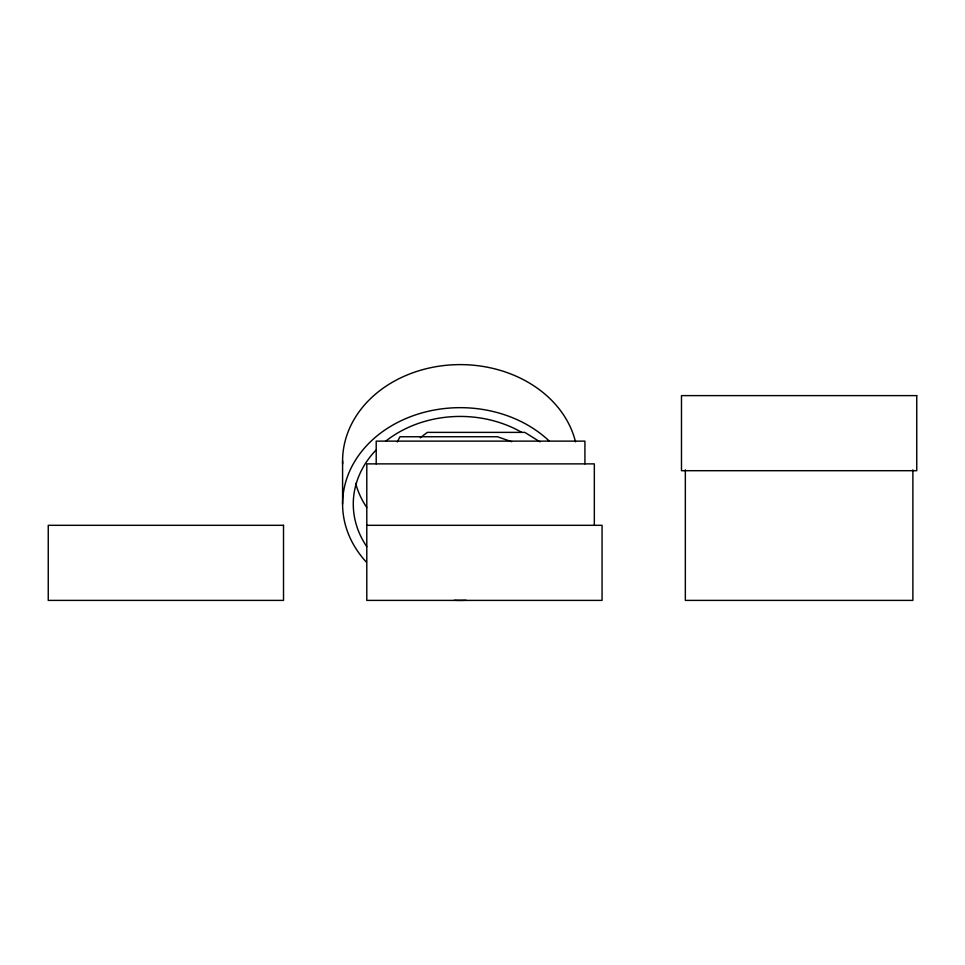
<?xml version="1.0" encoding="UTF-8"?>
<svg xmlns="http://www.w3.org/2000/svg" width="965" height="965" viewBox="0 0 965 965"><rect width="100%" height="100%" fill="white"/><g stroke="black" fill="none" stroke-linecap="round" stroke-linejoin="round"><path stroke-width="1.45" d="M397.303 441.91L399.98 436.747L497.445 436.747L511.583 441.681M420.257 437.784L427.35 432.38L524.827 432.38L539.942 441.837M366.796 525.31L602.063 525.31L602.063 600.399L366.796 600.399L366.796 463.876L594.331 463.876L594.331 525.382M912.878 469.871L912.878 600.399L685.343 600.399L685.343 469.871M584.923 463.876L584.923 441.126L376.205 441.126L376.205 463.876M342.587 460.968L342.587 504.032M342.647 463.912A117.633 96.367 0 0 1 446.662 365.253A117.633 96.367 0 0 1 575.502 441.777M466.047 600.278A117.633 96.367 0 0 1 454.394 600.278M366.398 562.161A117.633 96.367 0 0 1 386.06 429.232A117.633 96.367 0 0 1 548.916 440.728M366.748 546.6A106.946 87.598 0 0 1 375.892 450.173M385.698 441.21A106.946 87.598 0 0 1 521.546 432.26M366.748 507.445A106.946 87.598 0 0 1 355.699 483.405M916.75 395.614L681.483 395.614L681.483 470.703L916.75 470.703L916.75 395.614M283.517 525.31L48.25 525.31L48.25 600.399L283.517 600.399L283.517 525.31"/></g></svg>
